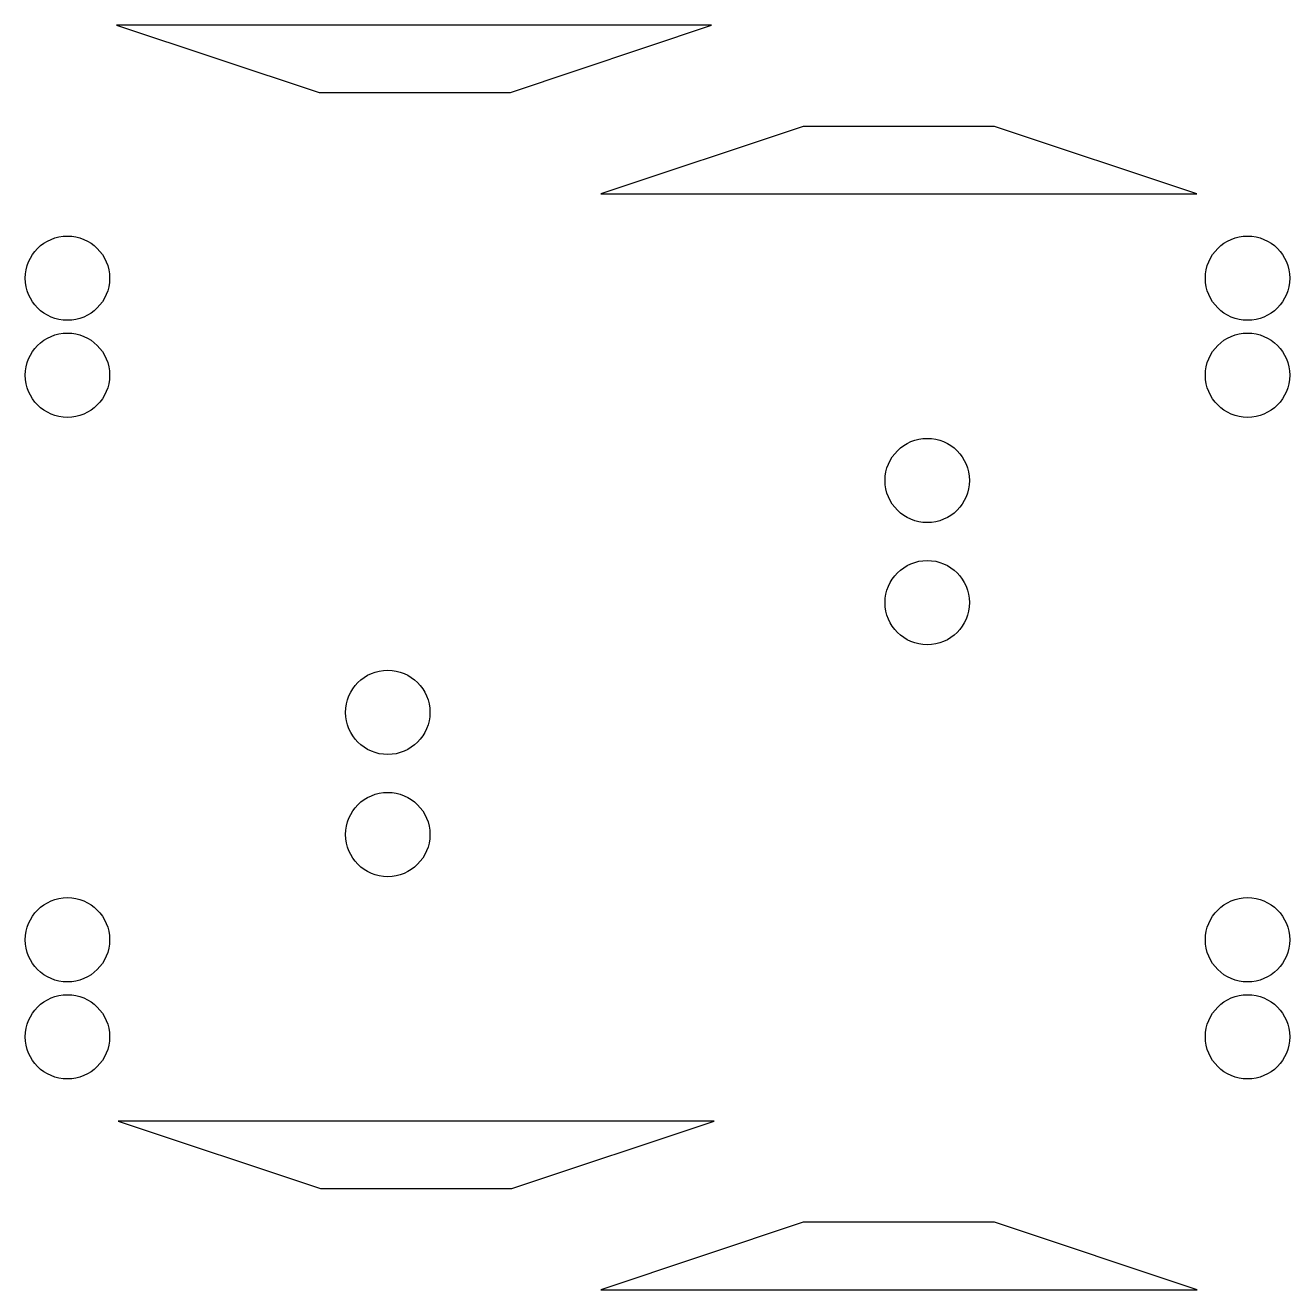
# Model space of a CAD drawing. Header units: metres. Extents: x 1.25 to 8.75, y 0 to 7.5.
import ezdxf

# ---------------------------------------------------------------- set-up
doc = ezdxf.new("R2010")
doc.units = ezdxf.units.M
doc.layers.get('0').update_dxf_attribs({"linetype": 'CONTINUOUS'})

msp = doc.modelspace()

# ---------------------------------------------------------------- linework, layer by layer
for points in [[(2.9931, 7.1023), (4.1281, 7.1023), (5.3212, 7.5), (1.7919, 7.5)], [(8.2, 6.5), (6.9996, 6.9), (5.8638, 6.9), (4.6638, 6.5)], [(4.1358, 0.6), (5.3358, 1), (1.8008, 1), (3.0008, 0.6)], [(6.9999, 0.4), (5.8641, 0.4), (4.6641, 0), (8.2003, 0)]]:
    msp.add_lwpolyline(points, close=True)
for centre in [(1.5, 6), (8.5, 6), (1.5, 5.4245), (8.5, 5.4245), (6.6, 4.8), (6.6, 4.0755), (3.4, 3.4245), (3.4, 2.7), (1.5, 2.0755), (8.5, 2.0755), (1.5, 1.5), (8.5, 1.5)]:
    msp.add_circle(centre, 0.25)

doc.saveas('drawing.dxf')
